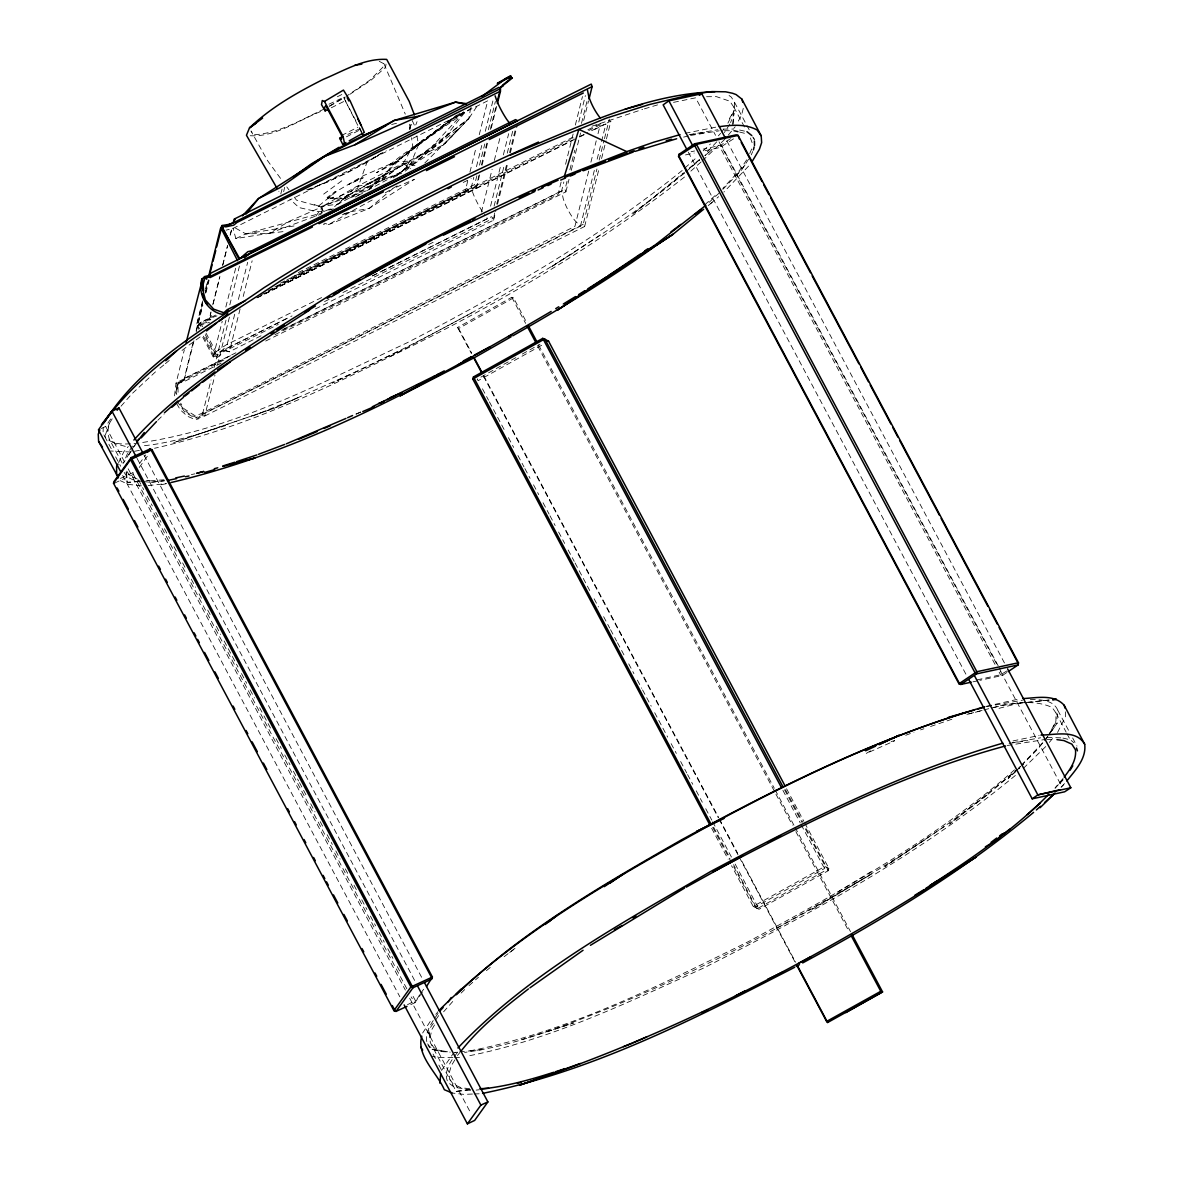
<?xml version="1.0" encoding="UTF-8"?>
<svg xmlns="http://www.w3.org/2000/svg" width="1183" height="1183" viewBox="0 0 1183 1183"><rect width="100%" height="100%" fill="white"/><g stroke="black" fill="none" stroke-linecap="round" stroke-linejoin="round"><path stroke-width="0.75" stroke-dasharray="5 3.75" d="M1048.966 700.055L1003.568 704.817L991.073 708.173C1010.622 703.545 1033.173 698.695 1052.16 707.478L1055.975 712.935L1055.916 721.083L1048.73 735.101M103.113 431.81L103.217 427.832M727.9 123.18L734.318 110.285L734.539 102.33L731.345 97.139L728.905 95.379M202.559 300.94L196.866 323.891L198.493 329.229M706.591 96.71L716.469 96.651L729.807 101.206L733.844 107.135L732.735 126.285L734.066 113.361L730.576 122.603M174.537 395.861L175.956 383.617L184.326 349.857M386.013 64.119L385.569 67.268L371.018 80.222L349.976 94.241M470.671 107.845L468.852 118.492L443.832 144.725L401.466 171.979L366.419 190.981M112.163 418.826L109.398 423.337L107.549 432.327L109.309 439.174L122.381 463.396M283.683 191.661L284.6 187.328M205.531 321.377L209.154 319.75L210.988 311.972M321.421 213.058L323.048 206.079L355.654 186.988L403.152 163.387L415.603 165.842M193.953 340.822L184.637 378.22L183.749 380.468L178.249 383.248L175.838 393.17L178.249 383.248L226.959 358.434M205.62 288.593L207.365 281.524M743.264 108.348L741.549 115.283L737.571 122.441M193.036 343.04L183.749 380.468L175.956 383.617M196.141 330.56L202.766 303.839M205.428 293.133L208.962 278.877M196.186 331.92L202.84 305.199M205.96 292.733L209.066 280.267M212.763 304.83L219.905 276.26M222.581 265.539L227.476 245.887M230.153 235.18L231.942 228.038M199.557 328.889L197.857 325.665L199.528 323.521L206.108 322.737L210.885 319.44L209.154 319.75L210.914 312.682M213.132 303.839L219.742 277.31M222.833 264.933L227.683 245.472M230.33 234.855L232.09 227.787M176.696 403.714L180.363 409.924L187.372 416.194L195.121 419.595L198.167 419.004L202.145 415.647L211.062 379.92M214.182 367.425L226.737 317.207M229.813 304.844L240.356 262.478M202.145 415.647L204.733 416.032L214.951 375.085M217.613 364.394L229.62 316.305M202.811 337.362L213.191 356.867L216.637 357.813L219.594 355.994L222.079 352.504L225.613 350.715L234.87 313.569M238.404 299.417L247.661 262.286M467.714 181.043L465.037 191.735L272.815 287.913M469.932 172.127L476.158 147.165M479.263 134.685L487.721 100.806L233.524 228.171L226.027 230.197M482.413 211.624A114.041 111.025 13.9 0 1 473.363 194.263L471.189 187.875L473.836 177.273M476.483 166.67L481.777 145.45M485.296 131.313L493.237 99.49M298.279 272.578L474.649 184.622L476.867 175.779M479.499 165.162L484.793 143.942M488.328 129.79L495.381 101.501M478.79 175.557L476.32 188.215L262.123 295.011M481.451 164.91L487.204 141.842M490.294 129.435L496.49 104.592M476.32 188.215L479.825 174.093M482.028 165.28L487.721 142.33M491.241 128.222L496.949 105.272M481.437 212.112L492.113 169.317M494.331 160.4L500.557 135.439M490.575 206.167L500.72 165.516M503.366 154.899L508.66 133.694M494.095 206.123L504.623 163.742M507.256 153.154L512.949 130.189M494.538 212.984L493.562 220.186L313.584 309.842M496.756 204.112L506.93 163.313M509.577 152.666L515.33 129.612M493.562 220.186L495.781 211.343M497.54 204.275L508.128 161.834M510.331 152.991L517.385 124.688M561.126 182.078L558.021 194.559L271.646 336.297M565.578 164.274L573.119 133.99M575.337 125.073L582.45 96.577M180.097 404.172A28.688 27.934 14 0 0 196.541 417.362L580.424 226.19L574.761 220.393A71.867 69.96 14 0 1 563.212 198.655L561.629 190.833L563.833 182.019M578.783 122.026L585.378 95.572M265.687 341.044L565.918 191.809L564.971 189.487L567.648 178.766M569.881 169.834L574.775 150.182M581.474 123.402L587.271 100.171M565.918 191.809L569.023 179.328M571.256 170.411L580.572 132.969M583.677 120.489L588.557 100.866M588.69 171.106L574.923 226.337L200.104 414.109L194.663 415.499L184.045 408.756L180.703 403.181M590.909 162.204L596.232 140.821M598.021 133.694L600.239 124.792L588.705 130.574M580.424 226.19L594.945 167.971M597.149 159.158L601.097 143.276M601.541 141.516L605.947 123.875L591.116 131.254M204.733 416.032L584.639 226.485L583.189 224.297L596.942 168.992M599.16 160.075L604.025 140.452M604.469 138.662L609.349 119.039M584.639 226.485L599.337 167.513M601.57 158.566L606.021 140.703M606.465 138.914L610.916 121.05L589.445 131.786M206.049 333.162L215.957 351.824L214.093 356.29L202.988 335.336M240.09 308.97L229.354 351.795L225.613 350.715L278.256 324.438M243.21 296.475L252.142 260.792M202.618 302.39L196.866 323.891M205.324 291.669L208.045 280.933M213.191 356.867L222.227 321.258M225.835 307.018L235.772 267.831M282.042 189.117L280.696 194.308L278.848 191.262M409.466 129.124L412.29 120.666L415.07 126.729L417.052 121.657M105.257 435.344L109.398 423.337M409.525 129.317L411.832 122.648M379.27 61.353L384.031 63.823L382.804 67.298L369.761 80.237L346.338 96.281M375.662 156.999L366.937 162.411L357.591 188.378L337.288 197.25M197.857 325.665L201.968 321.332L216.962 315.861M396.054 176.119L410.634 164.126L418.56 144.548L416.815 135.631M327.735 198.507L335.44 191.469L327.188 197.413L327.735 198.507L347.151 198.848L363.181 193.243M749.711 153.613L751.708 148.895M751.264 154.855L752.684 151.572M209.154 319.75L210.914 316.157L214.212 314.515M1057.558 732.454L1065.454 716.913L1065.321 709.475M118.611 462.716L123.904 451.581L128.311 446.523M729.793 124.052L724.395 132.54M452.098 1059.672C447.869 1066.223 444.009 1074.829 448.032 1082.415L454.287 1087.221L470.819 1090.001M434.501 1024.981L431.884 1029.461L429.887 1038.526L428.66 1030.053L434.812 1021.18M441.555 1070.438L453.178 1053.624M729.379 118.655L734.318 110.285M128.977 454.775L131.417 450.708M454.804 1059.938L451.255 1065.839L449.318 1072.626L449.451 1078.792L456.224 1091.391L474.206 1089.676M722.828 189.369L741.889 169.613L748.588 159.202M422.642 1033.01L431.425 1019.642M471.529 107.771L417.836 145.272L412.497 148.156L420.009 142.64L402.324 154.899L390.789 163.86L376.534 172.629C406.449 158.685 429.917 133.398 457.806 115.964L463.81 111.956L403.95 154.914L392.002 165.324L382.819 177.864L368.948 189.25M101.324 428.497L105.657 426.457L112.37 416.46M132.452 446.124L127.394 453.725L123.387 463.159L131.121 450.486M476.749 106.633L468.852 118.492L443.832 144.725L418.693 156.57L347.033 195.787L288.889 221.472L269.34 233.288L235.831 238.552L233.021 228.201M746.695 159.838L739.552 170.47L722.783 188.422M438.05 1013.343C431.618 1023.118 421 1036.19 429.695 1047.739M132.097 449.082L135.971 443.418M721.689 132.156L723.759 129.169M435.847 1019.702L438.923 1015.265M1045.003 740.218L1048.108 735.737M1049.144 734.229L1056.803 720.713L1057.853 710.391C1053.565 699.789 1040.049 699.449 1030.349 699.656M1051.687 730.931L1057.277 722.946L1048.907 734.82M1047.739 736.491L1038.245 748.602L1022.023 764.957M315.757 216.312L323.048 206.079L338.072 204.171L382.464 179.905L401.555 173.31M139.343 463.766L145.716 454.893M139.269 467.448L148.836 454.139M419.669 994.785L414.834 1002.74L408.564 1005.639M420.734 993.306L423.913 988.87M422.272 992.389L414.834 1002.74L411.152 996.899M454.287 1056.7L458.634 1050.755M214.093 356.29L216.962 356.305L223.557 348.881L227.713 347.891L292.009 315.92M443.61 1011.805L454.627 999.369M121.006 406.227L131.993 393.747L155.845 371.521M464.623 112.666L443.521 139.15L404.468 171.816M1063.073 778.444L1055.103 787.819M457.466 1055.502L459.699 1052.752M736.447 175.454L745.009 165.014M1055.059 788.366L1062.97 779.597M435.802 1014.334L438.006 1011.672M1049.351 742.406L1054.038 736.713M728.329 135.039L735.19 126.744M133.856 446.627L135.941 444.128M1061.092 787.242L1065.809 782.17M748.558 166.123L723.878 192.09M716.75 141.827L706 153.228M718.392 135.823L720.595 133.368M1042.8 742.658L1021.476 765.164M1016.803 770.251L1020.308 766.436M463.81 112.385L428.897 150.064L418.693 156.57L401.466 171.979L347.033 195.787L331.107 209.687M1059.761 783.516L1063.014 780.011M1045.757 746.547L1023.014 768.699M703.22 150.818L710.406 143.971M724.898 139.18L702.835 160.415M1020.781 766.214L1018.282 768.728L1023.694 764.277M424.815 163.017L459.625 128.089L401.466 171.979M157.753 420.349L164.082 414.109M338.072 204.171L355.654 186.988L382.464 179.905L403.152 163.387L410.501 168.666M461.104 993.069L466.294 988.042M1014.526 769.852C934.733 839.368 841.187 891.228 748.543 941.564C658.147 986.016 566.465 1032.774 466.59 1051.495M699.552 159.409L685.992 171.565M1017.025 769.941L1008.227 778.399L1019.864 767.856M1061.255 787.02L1063.709 784.684M719.16 193.036L707.064 204.23M690.857 171.121L701.445 161.613M684.883 168.06L697.098 157.028M704.831 204.748L716.573 194.293M469 985.631L478.464 977.232M1015.384 775.442C920.936 853.461 812.677 912.744 703.722 967.975C627.434 1002.652 550.731 1039.739 467.95 1056.02M712.166 202.411L707.892 205.842L718.673 196.674M684.587 172.762L632.314 214.626L683.537 172.866M411.714 149.59C395.063 161.894 383.011 178.737 366.153 190.862C353.806 195.343 340.393 200.001 327.188 197.413L329.037 199.158L333.798 197.265L327.188 197.413L328.164 197.443M684.439 172.984C642.724 208.43 596.483 237.975 550.45 267.388L603.123 233.14M685.815 171.816L699.597 160.149M705.098 155.491L711.989 149.664L704.876 155.461M988.101 794.192L1016.907 769.896L949.609 824.019L988.101 794.192L944.345 826.444L884.795 866.651L944.345 826.444M392.002 165.324L452.571 117.886M486.405 970.666L490.368 967.369M159.927 368.15L164.023 364.793M165.383 363.669L170.84 359.174M689.231 168.223L699.183 160.104M396.275 175.779L410.634 164.126M182.271 380.556L177.938 384.031L178.115 393.998M459.64 113.45L412.497 148.156L423.115 139.638M504.135 956.707L515.433 947.997M684.484 177.051C593.762 248.001 493.74 306.988 389.991 356.689C314.634 394.072 236.984 429.873 154.544 448.268M182.019 350.464L186.234 347.211M412.497 148.156L456.875 115.062M417.836 145.272L457.156 115.283M682.162 170.515C597.829 238.7 503.278 293.059 407.144 342.759C319.41 383.81 230.7 431.337 133.472 443.729M418.693 156.57L468.852 118.492L428.897 150.064L347.033 195.787M509.74 952.478L515.389 948.263M393.288 177.834L404.409 169.568L410.028 161.125L395.492 161.805L363.432 175.646L337.199 190.951L318.937 205.753L323.728 211.402L333.369 208.888M323.684 194.116L343.661 179.432M189.058 345.081L200.371 336.756M457.806 115.964L460.823 113.834M377.111 156.097L383.174 151.956M730.547 138.662L720.565 145.376L703.234 149.102M733.49 138.855L720.166 147.461L704.565 150.818M1006.763 670.998L1000.552 674.798L976.286 680.033M1006.703 672.595L1002.43 675.463L979.894 680.329M871.22 871.59L837.549 892.1M397.148 185.879L384.549 193.228M924.943 839.753C824.019 906.148 717.061 963.435 605.4 1009.572C559.84 1027.569 513.318 1045.905 464.549 1052.426M573.297 252.925C496.002 301.739 415.159 344.771 332.172 383.07L400.638 350.183M308.245 190.064L347.418 172.822L386.22 150.537M870.555 750.85L866.133 753.497L894.614 740.839M812.203 909.387L871.945 873.823L776.373 928.315M329.746 106.145L345.318 96.991M513.54 297.865L458.605 328.519L457.599 327.484L511.781 297.303L513.54 297.865L526.539 322.294M329.096 106.233L344.771 97.183M199.158 325.34L209.465 322.382M515.862 357.636L477.178 379.181L478.154 380.675L542.627 344.756M522.309 354.042L540.039 344.164M352.475 210.796L373.325 199.38M355.27 197.029L360.046 194.441M389.991 356.689L472.594 312.356M346.427 136.814L361.199 129.287L359.602 128.814L346.308 135.113M341.636 135.453L357.887 127.172M331.329 107.757L345.273 100.747L344.534 97.494M268.556 290.471L476.143 186.204L474.649 184.622M260.97 294.937L573.888 138.012M366.937 162.411L327.454 182.152L303.883 190.907M280.208 283.24L285.162 280.755M286.818 279.942L572.956 137.184M587.847 129.76L602.739 122.337M257.376 297.761L577.881 137.553M579.537 136.74L587.788 132.6M583.189 224.297L200.785 415.1L197.857 418.22L194.47 417.747L184.799 412.157L177.775 402.205M215.72 315.092L199.232 323.314L200.962 326.538M291.536 277.34L471.189 187.875M256.652 297.805L572.986 140.274M579.581 136.991L584.52 134.537M286.419 318.685L215.543 353.968L205.251 334.612M372.127 275.994L380.364 271.898M382.005 271.07L487.5 218.544L484.424 214.463M372.778 275.743L491.463 216.711L493.207 218.308L341.088 293.414M260.999 335.824L229.354 351.795L225.613 350.715M230.463 355.743L177.746 382.005A28.688 27.934 14 0 0 176.725 394.531M281.539 330.308L561.629 190.833M221.147 363.181L183.202 382.05L178.249 383.248M337.347 96.755L342.094 94.389L362.264 134.197M321.628 297.569L226.16 344.889L215.957 351.824M428.63 244.526L435.211 241.273M184.637 378.22L235.89 352.785M283.846 328.992L564.971 189.487M324.556 301.576L331.166 298.308M324.393 108.94C301.842 119.35 279.321 133.324 253.946 134.773L251.018 131.002L267.476 160.533L282.5 181.058M463.233 182.463L471.204 178.559M320.401 111.631C297.421 120.784 273.835 138.13 248.267 135.572M328.933 104.208L344.756 96.799M356.275 414.183L361.14 411.921M235.831 238.552L245.887 233.894L322.678 212.703M120.429 478.42L132.969 472.653L135.025 473.363M114.529 483.108L133.354 474.442L132.969 472.653M407.47 1004.678L415.425 1000.7L411.965 994.193M349.532 374.612L274.515 408.15L173.472 442.753L274.515 408.15L299.048 397.222L253.162 415.884M355.846 414.065L360.785 411.891M217.376 354.294L215.099 355.27L204.201 334.789M905.69 735.294L913.971 732.159M235.521 228.127L245.887 233.894L269.34 233.288L321.155 214.064M342.286 214.818L350.878 211.683L369.111 208.445L414.405 179.298L392.564 188.836L369.111 208.445L328.77 224.533L323.299 224.267M330.515 208.947L323.728 211.402L316.231 211.506L298.974 207.543L289.879 199.128M294.301 197.177L296.445 200.104L320.489 206.803L352.312 195.846L382.346 178.751L402.649 164.511L412.749 146.219L411.507 137.746M592.003 126.197L642.665 109.383M920.596 729.896L923.908 728.758M930.533 726.495L935.502 724.795M938.814 723.656L954.09 718.495M221.443 351.588L227.003 349.739M547.019 1031.798L573.43 1023.088L521.614 1039.665M225.613 425.584C198.33 434.176 170.722 443.255 142.093 445.917M644.395 108.851L659.951 104.163M891.154 741.623L894.585 740.602M343.869 213.753L350.878 211.683L328.77 224.533L324.083 223.158M986.681 706.576L1022.585 700.144M982.127 710.406L966.053 714.591L982.156 710.569M983.916 709.933L989.269 708.543M999.014 708.336L1017.484 703.545L1026.282 702.569M685.208 133.295L715.73 127.172M986.548 706.251L1019.495 698.887M391.632 124.481L396.97 123.18M683.582 137.11L688.787 135.868M690.532 135.453L719.22 130.81M148.156 485.577L166.226 483.625M1013.047 740.913L1039.162 735.456M673.541 102.359L695.634 97.834L715.552 135.306M161.376 484.734L166.507 483.625M691.109 151.72L694.569 150.98M685.504 154.929L694.17 153.065M972.973 681.822L978.164 680.698M191.35 474.575L194.84 473.836M689.112 134.67L717.874 129.746M1012.411 742.732L1040.626 737.778M1007.206 745.512L1045.092 739.464M139.402 450.368L130.574 452.01L110.906 451.019M245.887 233.894L296.918 225.48M690.887 134.596L704.536 132.555M163.993 479.766L146.559 481.156M1009.084 743.412L1027.85 740.632M456.224 1091.391L469.592 1089.499M143.868 481.658L151.025 482.28L164.038 480.771M481.851 1049.705L455.056 1052.352M269.34 233.288L285.162 231.38M151.025 482.28L167.69 480.446M1028.057 702.377L1049.188 700.055M476.113 1090.105L479.411 1089.75M139.165 481.363L127.128 482.398L125.871 469.843L129.819 475.684L137.834 479.278M146.041 480.786L149.472 480.49L146.145 480.135M1046.733 739.331L1055.192 739.405M454.154 1052.486L457.717 1052.205M139.49 481.599L127.128 482.398L126.522 469.562M1047.044 737.29L1061.358 737.896M452.926 1057.617L438.05 1057.543L432.002 1056.197M454.538 1057.558L461.045 1057.291M472.446 1094.038L464.017 1094.379L452.335 1093.048M474.132 1093.979L480.86 1093.713M130.381 443.743C122.5 444.335 112.784 444.394 106.81 438.464M141.472 485.843L128.444 484.394L120.326 480.682M723.05 129.11L733.652 129.08M447.573 1051.761C440.165 1052.116 430.789 1050.371 427.196 1043.022M390.789 163.86L392.638 163.875M724.44 130.662L734.643 130.84M469.592 1088.671L461.252 1087.798L453.34 1084.279L449.451 1078.792L430.375 1042.681L428.66 1030.053M142.374 481.496L132.866 479.766L127.039 476.838L124.156 472.416M432.505 1049.217L450.22 1052.16M432.046 1049.41L441.998 1051.45L433.984 1047.798L430.375 1042.681M739.626 130.026L745.482 131.343M1062.94 738.088L1070.423 739.833L1073.927 742.673M739.582 132.052L744.506 133.28L746.872 135.158M125.28 446.375L115.047 443.655L109.309 439.174M314.353 204.6L320.489 206.803M210.086 315.536L210.914 316.157M103.882 434.945L105.731 437.399M286.789 186.914L288.933 189.842M752.639 136.873L754.384 139.505L752.654 136.267M733.844 107.135L746.044 129.849M1057.853 710.391L1069.166 731.478M1072.641 737.97L1076.988 746.074M104.725 436.512L111.439 449.037M115.638 456.86L120.681 466.25M734.539 102.33L749.209 129.805M726.894 140.969L1004.988 663.959M998.156 665.733L722.103 146.529L720.565 145.376L720.166 147.461L995.361 665.038M999.029 667.36L1002.43 675.463L1000.552 674.798L998.822 671.545M719.013 141.827L997.062 664.742M1000.522 671.264L1062.023 786.917M688.269 152.104L966.348 675.02M786.547 788.736L803.863 821.298M804.721 822.924L828.958 868.499L828.351 870.673L759.028 909.283L753.187 906.385L731.552 865.705M785.453 789.653L802.769 822.215M806.229 828.721L828.351 870.673L823.605 866.873L801.098 824.551M784.551 789.771L801.867 822.318M805.327 828.839L825.231 866.267L828.958 868.499L758.54 908.012L756.913 908.618L733.549 864.669M782.924 790.362L800.24 822.924M538.664 345.111L774.288 788.262M775.146 789.889L794.207 825.734M795.08 827.361L850.518 931.642M511.781 297.303L525.636 323.373M537.762 346.175L775.087 792.551M775.959 794.177L792.418 825.128M795.878 831.649L848.714 931.021M458.605 328.519L471.603 352.948M483.729 375.75L718.495 817.246M719.368 818.873L737.556 853.091M741.889 861.239L795.597 962.237M457.599 327.484L471.455 353.54M483.581 376.342L718.332 817.808M719.19 819.435L738.251 855.265M739.124 856.906L795.42 962.785M482.472 388.808L488.535 400.209M489.407 401.836L504.978 431.13M508.439 437.636L513.629 447.411M517.962 455.544L524.01 466.93M524.882 468.572L530.073 478.331M533.533 484.838L538.723 494.612M543.056 502.745L549.119 514.132M549.977 515.758L555.167 525.533M558.627 532.039L564.69 543.441M568.151 549.947L574.213 561.334M575.071 562.96L590.657 592.269M594.117 598.775L598.435 606.909M603.641 616.683L609.689 628.069M610.561 629.696L616.609 641.097M617.482 642.724L625.275 657.364M628.735 663.87L633.925 673.645M637.386 680.151L641.718 688.284M642.576 689.926L651.227 706.192M654.687 712.698L667.67 737.113M671.131 743.634L676.336 753.394M680.654 761.527L686.717 772.928M687.574 774.554L692.765 784.314M696.24 790.835L702.288 802.222M705.748 808.728L711.811 820.13M712.669 821.756L731.715 857.557M735.175 864.078L759.028 909.283L753.187 906.385L825.231 866.267L824.625 868.455L755.301 907.05L732.647 864.788M713.645 827.242L730.088 858.163M712.743 827.346L731.789 863.161M711.648 828.263L728.092 859.183M144.06 455.189L422.923 979.746M137.036 458.324L415.07 981.284M138.485 479.869L143.675 489.629M147.136 496.15L152.341 505.91M155.801 512.416L160.992 522.191M164.452 528.697L169.642 538.457M173.975 546.605L177.435 553.112M182.626 562.871L186.086 569.393M191.276 579.152L195.609 587.286M199.069 593.807L202.53 600.313M207.72 610.073L211.18 616.594M216.371 626.354L220.703 634.487M224.164 641.009L238.005 667.049M241.48 673.556L246.67 683.316M250.131 689.837L254.449 697.97M259.639 707.73L263.114 714.251M263.972 715.878L271.765 730.517M276.083 738.665L281.288 748.425M284.748 754.931L289.939 764.706M293.399 771.212L298.589 780.972M299.462 782.599L307.24 797.253M310.7 803.76L315.033 811.908M320.223 821.667L323.684 828.174M327.144 834.68L332.334 844.455M335.809 850.961L340.127 859.095M345.318 868.869L348.778 875.376M353.983 885.15L357.443 891.657M361.761 899.79L366.952 909.55M370.412 916.071L375.617 925.831M379.078 932.337L384.268 942.112M387.728 948.618L392.919 958.378M397.251 966.526L400.712 973.032M133.354 474.442L406.819 988.766M105.657 426.457L123.845 460.66M128.178 468.808L405.37 990.097M409.702 998.245L471.204 1113.898M122.677 475.477L399.839 996.781M345.273 100.747L356.113 121.198M359.455 127.498L362.782 133.783M200.267 322.279L202.751 326.952M1055.975 712.935L1066.149 732.159M1066.992 733.756L1070.378 740.159M433.037 1054.053L435.536 1058.77M438.863 1065.07L441.377 1069.802M384.031 63.823L405.281 114.13M750.406 137.967L752.329 143.32M409.525 124.185L410.279 129.272M387.24 172.866L379.92 178.633L365.695 184.932L387.24 172.866M359.174 179.032L348.201 184.622L363.225 177.761L359.174 179.032"/><path stroke-width="1.5" d="M497.378 103.513L500.453 91.165L500.468 88.621L498.915 87.35L234.175 219.106L233.273 222.67M589.001 99.091L592.106 86.61L591.278 84.097L210.84 273.155L209.849 275.314L204.541 276.571L202.604 278.611L202.175 287.587L205.413 299.964L213.65 309.147L223.853 312.741L227.269 309.635L245.472 300.556M1008.123 671.633L1018.105 664.92L1018.459 662.746L738.074 135.409L736.24 134.818L694.643 143.794L678.983 154.337L678.569 156.422L958.955 683.774L960.833 684.439L971.228 682.192M678.569 156.422L678.983 154.337M186.086 342.759L202.604 278.611M208.681 276.231L220.482 228.57L222.079 225.509L229.753 224.267L235.225 221.857L500.468 88.621L497.378 101.043M209.406 275.565L212.127 264.844M213.029 261.266L215.75 250.545M216.652 246.966L222.079 225.509M753.394 149.93L754.133 146.943M421.784 1036.16C416.002 1055.473 437.163 1072.892 444.32 1089.706L452.335 1093.048M440.638 1073.809L439.972 1083.303M592.106 86.61L209.746 276.659L205.088 277.443L202.175 287.587L201.923 278.804C197.384 293.547 206.33 310.493 221.443 314.22L224.341 313.791L228.437 310.271M133.871 440.046C189.073 378.944 262.759 338.249 331.417 294.227C407.056 250.988 484.35 210.47 564.424 176.06L578.901 129.361L606.169 118.196L648.979 104.651L693.327 94.093L712.003 91.594L725.652 91.801L732.602 93.28L736.107 94.581L741.874 99.106L761.201 135.823L761.645 142.625L759.427 149.25L751.826 162.041M709.918 825.009L472.801 379.048L473.451 376.963L542.76 338.353L548.557 341.148L784.817 785.482M99.845 429.828L98.248 434.205L98.603 441.392L118.477 477.858M237.576 260.718L220.97 228.053L229.753 224.267M233.406 222.478L235.166 218.885M117.93 464.047L116.585 466.723L116.629 475.048M238.877 258.929L239.336 258.116L222.286 227.609L238.877 258.929L517.548 120.74L515.581 119.601L251.949 250.737L247.868 251.668L241.643 257.051M102.862 423.972C147.195 361.392 217.568 323.136 280.149 281.14C375.381 222.596 474.679 170.086 578.901 129.361L626.739 151.601L653.815 142.182L680.033 134.625M104.134 422.568C141.576 362.53 207.217 327.336 263.809 287.824C351.41 232.267 443.61 183.986 538.502 142.064M142.33 451.936L118.951 407.943L111.912 411.078L98.426 429.858L120.947 472.209M1070.112 770.177L1072.789 765.815M404.157 1004.929L467.389 1123.85L480.889 1105.099L487.884 1101.92L424.667 982.999M136.947 441.998L144.282 432.505M499.877 87.971L512.298 78.063L510.775 76.925L497.304 83.387L510.553 75.712L510.982 77.309L509.444 79.557L502.45 85.25M448.135 1001.942L451.211 997.506M147.845 451.936L149.975 448.978L152.016 449.703L432.416 977.04L426.516 986.474M430.287 979.997L432.416 977.04L410.9 986.947L393.909 1010.607L396.009 1011.406L406.996 1006.349M487.884 1101.92L474.664 1120.419L467.389 1123.85M101.442 424.697L111.912 411.078L136.163 456.697M244.452 257.776L251.328 252.171M117.102 410.279L118.951 407.943M1064.182 777.068C1070.245 769.305 1076.707 760.122 1075.465 749.771L1071.872 744.151L1063.916 740.573L1056.937 739.641M245.946 214.123L258.545 198.537L324.497 156.407L394.279 120.429L455.485 102.137L466.013 103.586M460.823 1051.376C479.766 1026.977 504.269 1007.783 528.461 988.899M1066.859 780.928C1075.184 770.31 1086.497 758.806 1084.707 744.27L1064.168 705.231C1053.861 693.844 1036.633 697.97 1023.073 698.562M457.925 1047.961C529.23 973.047 622.11 922.917 710.732 871.442C804.632 821.49 900.293 772.883 1002.829 743.161M456.327 994.74C522.161 931.213 602.665 884.958 681.704 839.738C775.501 788.765 871.767 740.159 974.526 709.963M141.147 437.902L156.481 421.592M242.456 215.838L258.545 198.537L280.194 187.565L324.497 156.407L355.004 144.74L419.551 116.023L455.485 102.137L466.117 104.385M439.958 1010.947L443.093 1007.576M455.928 994.4L461.059 989.136M1048.966 794.118C1013.713 830.022 971.849 858.34 929.823 885.668L976.271 856.965C833.601 950.26 681.866 1031.591 519.603 1085.181L580.306 1063.487M439.1 1010.341C517.208 932.736 614.554 878.037 710.155 825.009C797.874 777.689 888.788 734.259 984.788 706.695M136.725 441.348L138.884 439.174M1040.064 807.752L1054.511 793.66M1004.219 832.847L996.707 840.004L985.35 846.851M1055.118 792.891L1044.5 802.606M1040.448 802.932L1027.199 814.629M165.783 360.8L176.548 351.011M1036.352 809.985L1040.434 806.303M637.755 256.474L655.678 244.585L705.822 205.324M177.923 400.904L164.407 412.778M349.207 140.836L364.32 132.392L350.138 100.88L343.454 90.085L324.467 101.427L322.294 100.511L321.495 104.622L325.133 110.877L328.223 109.324M171.86 407.277L183.587 397.222M1009.72 829.224L998.629 837.815M472.801 379.048L544.831 338.929L782.821 786.518M1033.572 812.381C962.814 871.353 883.568 919.265 802.665 962.932M703.634 209.273L672.994 234.293L655.397 246.064M219.387 320.889L228.053 314.013L219.461 320.785M184.918 396.157L188.925 392.993M191.587 390.878L199.587 384.549M206.567 330.944L216.593 323.048M214.995 371.876L183.395 396.246M548.217 922.208L556.779 915.479L545.156 924.515M695.086 214.138L700.883 209.731M991.058 842.326L996.751 838.008M999.591 835.849L1002.445 833.69M670.938 231.883L680.861 224.386M202.53 382.331L230.301 361.939M262.626 118.078L249.495 127.897L246.448 135.261L277.014 188.23M481.925 96.4L506.871 77.782L510.775 76.925L510.553 75.712M529.925 987.835L583.056 950.274M293.547 176.725L311.247 163.949L339.003 147.313M302.537 170.929C328.223 152.267 356.867 138.012 385.969 125.487M256.179 123.136L249.495 127.897C270.937 107.402 296.874 92.673 323.196 79.394C343.484 71.024 363.994 58.174 386.693 59.401L409.185 101.324L414.42 114.884M640.432 254.005L607.914 276.009L672.994 234.293L557.193 310.286L606.435 276.999L587.892 288.741M644.839 250.87L647.781 248.77M642.029 253.369L646.362 250.308M968.951 679.914L1032.182 798.821L1037.846 794.887L1070.822 787.774L1007.576 668.853M725.164 137.716L701.77 93.723L668.898 100.851L663.145 104.858L686.539 148.836M653.933 247.084C608.742 279.513 561.023 308.231 512.757 335.809M610.191 883.021L623.825 873.675L604.217 886.673M245.783 350.272L250.293 347.211M699.316 95.365L701.77 93.723M615.145 271.883L593.526 285.916M925.535 888.61L936.995 880.921M276.926 330.027L284.171 325.177M217.406 369.924L309.576 310.123M315.447 306.027L305.066 312.43M632.949 917.89L635.862 915.997M1070.822 787.774L1064.626 791.811L1032.182 798.821M578.62 294.611L584.801 290.693M590.435 945.306L684.543 888.078M355.004 144.74L394.279 120.429L419.551 116.023M271.099 333.621L274.012 331.832M914.74 895.324L924.1 889.572M555.714 308.645L558.76 306.781M563.33 304.001L575.529 296.563M551.145 311.425C431.47 381.665 307.24 450.531 171.077 482.516M331.21 296.889L338.841 292.378M810.902 956.692L798.85 963.243M327.188 298.456L330.308 296.622M333.429 294.789L336.549 292.955M339.669 291.122L350.582 284.704M742.495 855.856L686.14 887.206M508.498 336.578L511.677 334.73M457.525 365.192L471.899 356.97M511.174 336.726L475.625 356.985L400.017 395.935L441.155 373.177M826.606 1021.432L827.642 1022.511L882.562 991.916L880.758 991.295L826.606 1021.432L797.15 966.038M845.875 1012.633L882.562 991.916L852.248 934.895M336.475 293.251L425.865 244.097M471.958 219.92L475.048 218.19M412.675 250.308L366.094 276.438M368.49 275.491L379.625 269.34M614.391 929.764L622.125 925.505M796.248 966.437L799.457 964.692M723.552 866.045L731.345 861.786M734.451 860.085L742.244 855.827M780.573 835.716L768.078 842.133M794.665 967.295C695.072 1018.563 593.215 1070.999 482.575 1093.388M352.135 283.876L359.883 279.75M470.42 220.792L433.865 239.188M463.307 360.919L471.204 356.748M474.353 355.077L490.161 346.708M448.002 188.733L451.255 187.018M414.168 249.48L432.327 239.898M735.368 995.909L745.009 990.822M436.364 375.041L444.29 370.885M372.29 406.804L434.723 375.869M433.629 376.712L438.435 374.227M324.467 101.427L343.1 136.518L339.669 138.263L342.671 144.163L345.939 142.492M712.61 872.078C806.688 822.703 902.452 773.712 1005.52 745.955M415.884 385.702L419.122 384.076M443.566 235.092L534.864 191.483M500.453 91.165L236.94 222.493L233.761 225.125L225.628 226.914M206.552 278.035L209.849 276.393M210.042 277.606L312.445 226.959M319.055 223.691L383.469 191.838M426.427 170.603L454.494 156.718M489.185 139.564L583.337 93.013M722.931 818.592L696.61 831.457L724.159 818.385M387.063 399.75L395.048 395.891M767.649 979.287L782.377 972.249M879.309 744.536L899.095 735.279L878.999 744.595M379.004 403.566L383.884 401.288M865.616 750.806L875.657 746.148M519.189 197.576L528.978 193.11M532.246 191.631L535.515 190.138M538.117 190.005L542.982 187.816M547.847 185.613L551.086 184.134M317.251 431.499L298.56 439.292M347.625 417.703L352.564 415.529M227.284 225.362L235.225 221.857M633.482 1042.726L646.746 1036.885M541.991 187.284L558.139 180.23M345.983 418.427L286.316 443.832M323.965 428.483L330.427 425.658M510.509 155.017C576.195 128.489 642.857 94.108 714.902 91.742M362.767 411.551L374.124 406.641M701.563 1012.559L707.833 1009.898M560.683 180.067L565.474 178.056M570.265 176.06L575.042 174.049M564.424 176.06L626.739 151.601M390.464 397.458L402.043 392.652M564.542 177.539L580.454 171.121M370.175 132.747L363.625 135.365L362.264 134.197M582.036 170.47L605.356 161.243M583.323 170.751L633.26 152.03M243.772 256.386L246.315 255.395M623.559 1046.659L631.826 1043.465M258.486 454.316L284.674 444.438M608.683 159.927L627.552 153.08M629.267 152.459L634.147 150.744M639.012 149.014L643.877 147.284M214.67 469.592L204.689 472.416M378.856 403.344L383.81 401.717M236.556 461.666L256.859 454.937M555.418 1071.754L565.03 1068.604M634.916 151.424L676.646 138.751M222.774 465.998L234.84 462.213M553.762 1072.271C530.176 1079.798 506.087 1086.512 481.392 1088.996M625.053 109.28L642.517 104.326M948.352 717.342L965.831 712.388M978.001 709.001L983.206 707.552M666.221 140.703L671.56 139.239M203.609 471.44L196.6 473.348L203.683 471.514M214.271 468.719L217.805 467.788M223.099 466.398L254.892 458.043L230.034 464.431M1059.864 789.771L1037.846 794.887L974.615 675.951M962.43 683.02L958.955 683.774L976.862 671.722L1018.459 662.746L1018.105 664.92L976.507 673.896L960.833 684.439L959.265 683.197L678.865 155.845L696.476 144.37L738.074 135.409L739.493 139.239M175.631 477.932L184.371 476.069M185.465 476.719L188.999 475.98M167.69 480.446L176.637 478.597M517.444 1083.214L520.919 1082.504M1040.951 735.101C1055.132 734.968 1076.175 729.231 1084.707 744.27M354.767 65.302L361.85 64.119M152.016 449.703L130.514 459.596L113.524 483.256L393.909 1010.607L396.009 1011.406L413 987.746L431.825 979.08L431.396 977.188L151.01 449.851L149.975 448.978L131.15 457.644L114.16 481.304L113.524 483.256L114.529 483.108M719.323 126.685C731.833 124.969 745.689 123.727 757.15 130.026L761.201 135.823M342.671 144.163L344.667 144.03L343.1 136.518M479.884 1088.715L488.579 1088.316M734.643 130.84L737.941 131.653M546.487 340.571L548.557 341.148M510.982 77.309L512.298 78.063M339.669 138.263L341.503 139.328L341.636 135.453L325.769 105.686L324.482 107.52L325.133 110.877M746.946 131.668L751.782 135.557M205.088 277.443L206.729 279.232M509.829 123.505L506.753 119.424A113.997 110.98 14 0 1 496.727 100.585L495.1 95.793M98.603 441.392L102.507 447.115M420.764 1047.28L422.686 1050.105M741.223 142.492L762 181.561M763.73 184.814L768.92 194.574M770.651 197.827L810.459 272.696M812.189 275.95L858.932 363.846M860.662 367.1L868.44 381.754M870.17 385.007L890.947 424.061M892.677 427.314L897.867 437.089M899.598 440.342L939.406 515.211M941.136 518.465L987.879 606.361M989.609 609.615L997.387 624.254M999.117 627.522L1017.291 661.696M668.898 100.851L693.149 146.47M781.194 787.109L542.76 338.353M528.269 325.562L536.934 341.843M527.367 326.626L536.032 342.922M851.316 935.916L880.758 991.295M474.206 357.843L481.999 372.497M797.327 965.491L827.642 1022.511M474.058 358.434L481.851 373.089M711.013 824.093L473.451 376.963M417.658 986.178L480.889 1105.099M117.132 487.988L118.862 491.241M123.18 499.389L128.37 509.148M134.433 520.535L137.893 527.056M158.67 566.11L160.4 569.363M165.59 579.138L167.321 582.391M175.114 597.045L176.844 600.299M184.622 614.938L186.352 618.191M194.145 632.846L195.875 636.099M197.605 639.352L199.336 642.606M204.526 652.38L208.859 660.513M214.922 671.914L218.382 678.421M233.095 706.088L234.826 709.342M246.079 730.503L247.809 733.756M252.127 741.889L257.317 751.663M263.38 763.05L266.84 769.571M287.617 808.625L289.347 811.878M294.537 821.653L296.268 824.906M304.061 839.546L305.791 842.814M313.569 857.453L315.299 860.706M323.092 875.361L324.822 878.614M326.552 881.867L328.283 885.121M333.473 894.895L337.806 903.028M343.869 914.415L347.329 920.936M362.042 948.603L363.772 951.857M375.011 973.018L376.741 976.271M381.074 984.404L386.264 994.178M392.327 1005.565L394.915 1010.445M347.166 97.701L348.808 100.969M357.858 118.98L361.14 125.516M1076.5 747.967L1077.447 750.865M741.874 99.106L742.747 102.211M1064.168 705.231L1064.937 708.055M587.463 90.071L588.72 96.341A71.867 69.96 14 0 0 600.284 118.078M203.077 284.009L203.639 291.048M754.414 140.999L754.517 145.465M207.513 304.741A28.688 27.919 14 0 1 202.559 293.931M201.968 286.759A28.688 27.919 14 0 1 202.766 281.362M694.643 143.794L694.539 145.302L974.94 672.639L976.507 673.896L976.862 671.722L696.476 144.37L694.643 143.794M131.15 457.644L130.514 459.596L410.9 986.947L413 987.746L131.15 457.644M502.849 85.886L499.847 87.882L502.849 85.886M1056.227 699.286L1052.707 699.671L1056.227 699.286"/></g></svg>
